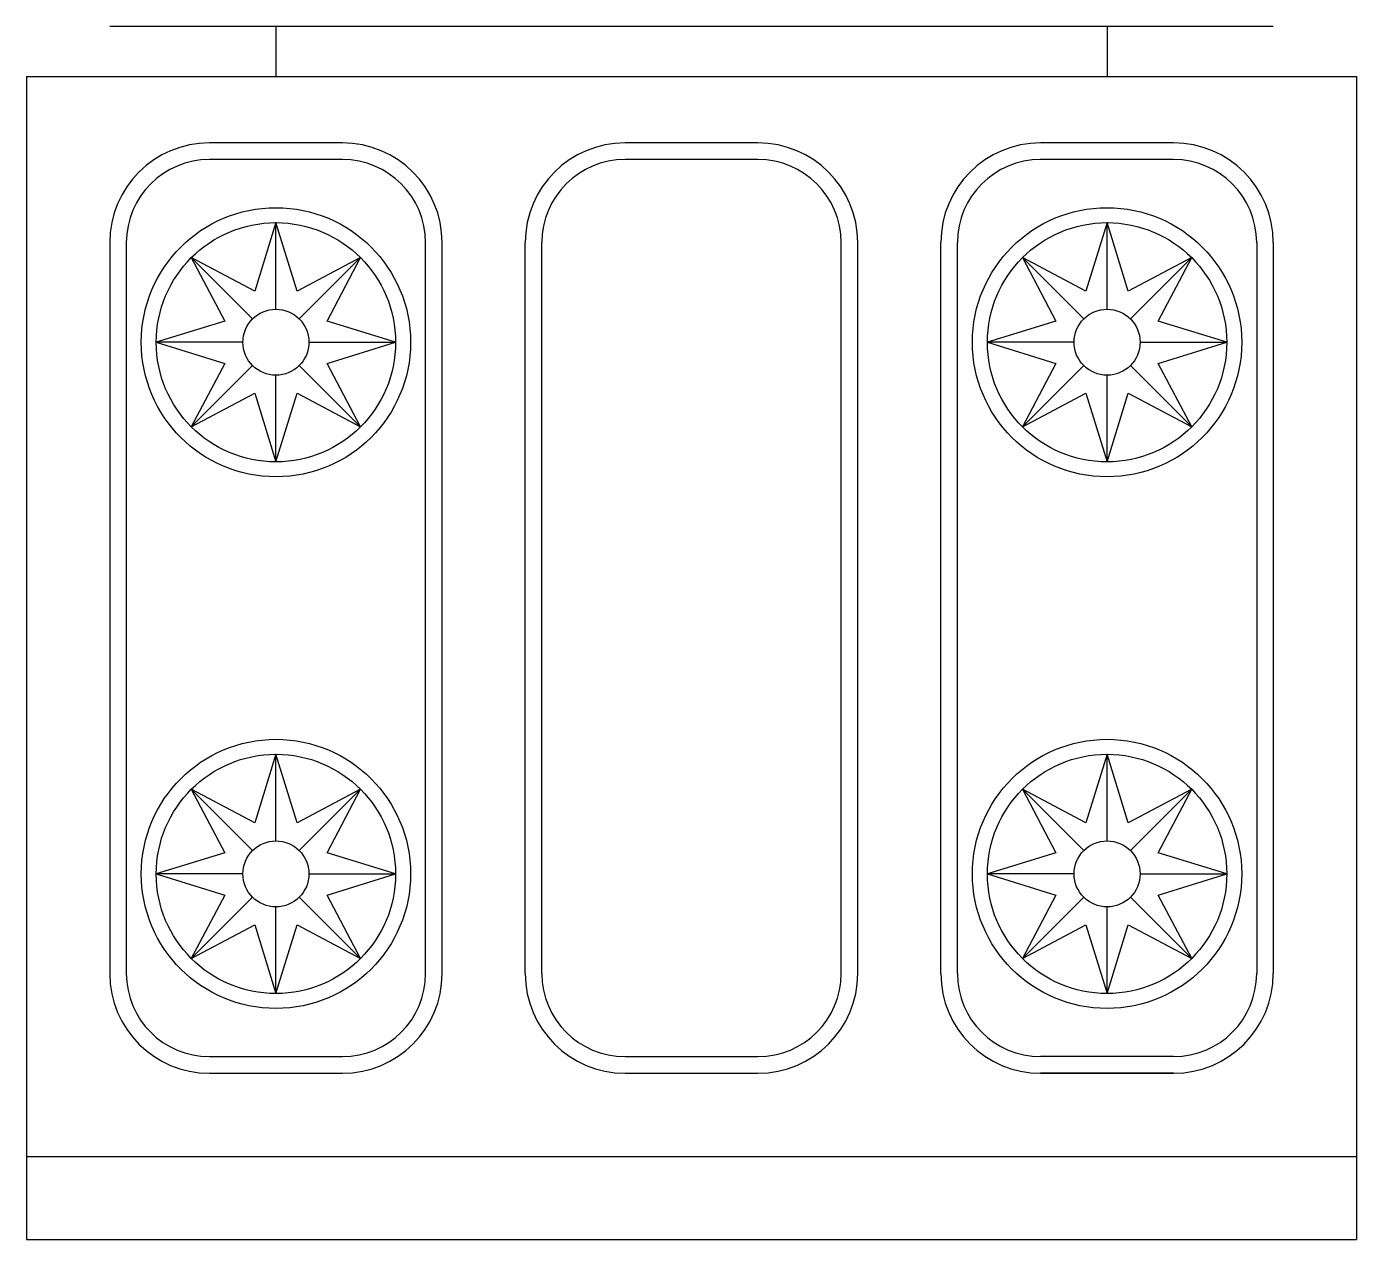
# Model space of a CAD drawing. Header units: inches. Extents: x 106965.832 to 106966.632, y 97415.62 to 97416.35.
import ezdxf

# ---------------------------------------------------------------- set-up
doc = ezdxf.new("R2010")
doc.units = ezdxf.units.IN
doc.header["$MEASUREMENT"] = 0
doc.layers.add('freecads.com', color=7, linetype='Continuous')

msp = doc.modelspace()

# ---------------------------------------------------------------- linework, layer by layer
at = {"layer": 'freecads.com'}
for p, q in [((106966.58199, 97416.35026), (106965.88199, 97416.35026)), ((106966.58199, 97416.35026), (106965.88199, 97416.35026)), ((106965.98199, 97416.35026), (106965.98199, 97416.32026)), ((106966.48199, 97416.35026), (106966.48199, 97416.32026)), ((106965.83199, 97416.32026), (106965.83199, 97415.62026)), ((106965.83199, 97416.32026), (106966.63199, 97416.32026)), ((106966.63199, 97416.32026), (106966.63199, 97415.62026)), ((106966.02199, 97416.28026), (106965.94199, 97416.28026)), ((106966.27199, 97416.28026), (106966.19199, 97416.28026)), ((106966.52199, 97416.28026), (106966.44199, 97416.28026)), ((106966.02199, 97416.27026), (106965.94199, 97416.27026)), ((106966.27199, 97416.27026), (106966.19199, 97416.27026)), ((106966.52199, 97416.27026), (106966.44199, 97416.27026)), ((106965.98199, 97416.23226), (106965.96926, 97416.19099)), ((106965.99472, 97416.19099), (106965.98199, 97416.23226)), ((106966.48199, 97416.23226), (106966.46926, 97416.19099)), ((106966.49472, 97416.19099), (106966.48199, 97416.23226)), ((106965.88199, 97416.22026), (106965.88199, 97415.78026)), ((106965.89199, 97416.22026), (106965.89199, 97415.78026)), ((106966.07199, 97415.78026), (106966.07199, 97416.22026)), ((106966.08199, 97415.78026), (106966.08199, 97416.22026)), ((106966.13199, 97415.78026), (106966.13199, 97416.22026)), ((106966.14199, 97415.78026), (106966.14199, 97416.22026)), ((106966.32199, 97415.78026), (106966.32199, 97416.22026)), ((106966.33199, 97415.78026), (106966.33199, 97416.22026)), ((106966.38199, 97415.78026), (106966.38199, 97416.22026)), ((106966.39199, 97415.78026), (106966.39199, 97416.22026)), ((106966.57199, 97416.22026), (106966.57199, 97415.78026)), ((106966.58199, 97416.22026), (106966.58199, 97415.78026)), ((106965.93108, 97416.21117), (106965.95126, 97416.17299)), ((106965.96926, 97416.19099), (106965.93108, 97416.21117)), ((106966.0329, 97416.21117), (106965.99472, 97416.19099)), ((106966.01272, 97416.17299), (106966.0329, 97416.21117)), ((106966.43108, 97416.21117), (106966.45126, 97416.17299)), ((106966.46926, 97416.19099), (106966.43108, 97416.21117)), ((106966.5329, 97416.21117), (106966.49472, 97416.19099)), ((106966.51272, 97416.17299), (106966.5329, 97416.21117)), ((106965.95126, 97416.17299), (106965.90999, 97416.16026)), ((106966.05399, 97416.16026), (106966.01272, 97416.17299)), ((106966.45126, 97416.17299), (106966.40999, 97416.16026)), ((106966.55399, 97416.16026), (106966.51272, 97416.17299)), ((106965.90999, 97416.16026), (106965.95126, 97416.14753)), ((106966.01272, 97416.14753), (106966.05399, 97416.16026)), ((106966.40999, 97416.16026), (106966.45126, 97416.14753)), ((106966.51272, 97416.14753), (106966.55399, 97416.16026)), ((106965.95126, 97416.14753), (106965.93108, 97416.10935)), ((106966.0329, 97416.10935), (106966.01272, 97416.14753)), ((106966.45126, 97416.14753), (106966.43108, 97416.10935)), ((106966.5329, 97416.10935), (106966.51272, 97416.14753)), ((106965.93108, 97416.10935), (106965.96926, 97416.12953)), ((106965.96926, 97416.12953), (106965.98199, 97416.08826)), ((106965.98199, 97416.08826), (106965.99472, 97416.12953)), ((106965.99472, 97416.12953), (106966.0329, 97416.10935)), ((106966.43108, 97416.10935), (106966.46926, 97416.12953)), ((106966.46926, 97416.12953), (106966.48199, 97416.08826)), ((106966.48199, 97416.08826), (106966.49472, 97416.12953)), ((106966.49472, 97416.12953), (106966.5329, 97416.10935)), ((106965.88199, 97416.06026), (106965.88199, 97415.78026)), ((106965.88199, 97416.06026), (106965.88199, 97415.78026)), ((106965.98199, 97415.91226), (106965.96926, 97415.87099)), ((106965.99472, 97415.87099), (106965.98199, 97415.91226)), ((106966.48199, 97415.91226), (106966.46926, 97415.87099)), ((106966.49472, 97415.87099), (106966.48199, 97415.91226)), ((106965.93108, 97415.89117), (106965.95126, 97415.85299)), ((106965.96926, 97415.87099), (106965.93108, 97415.89117)), ((106966.0329, 97415.89117), (106965.99472, 97415.87099)), ((106966.01272, 97415.85299), (106966.0329, 97415.89117)), ((106966.43108, 97415.89117), (106966.45126, 97415.85299)), ((106966.46926, 97415.87099), (106966.43108, 97415.89117)), ((106966.5329, 97415.89117), (106966.49472, 97415.87099)), ((106966.51272, 97415.85299), (106966.5329, 97415.89117)), ((106965.95126, 97415.85299), (106965.90999, 97415.84026)), ((106966.05399, 97415.84026), (106966.01272, 97415.85299)), ((106966.45126, 97415.85299), (106966.40999, 97415.84026)), ((106966.55399, 97415.84026), (106966.51272, 97415.85299)), ((106965.90999, 97415.84026), (106965.95126, 97415.82753)), ((106966.01272, 97415.82753), (106966.05399, 97415.84026)), ((106966.40999, 97415.84026), (106966.45126, 97415.82753)), ((106966.51272, 97415.82753), (106966.55399, 97415.84026)), ((106965.95126, 97415.82753), (106965.93108, 97415.78935)), ((106966.0329, 97415.78935), (106966.01272, 97415.82753)), ((106966.45126, 97415.82753), (106966.43108, 97415.78935)), ((106966.5329, 97415.78935), (106966.51272, 97415.82753)), ((106965.93108, 97415.78935), (106965.96926, 97415.80953)), ((106965.96926, 97415.80953), (106965.98199, 97415.76826)), ((106965.98199, 97415.76826), (106965.99472, 97415.80953)), ((106965.99472, 97415.80953), (106966.0329, 97415.78935)), ((106966.43108, 97415.78935), (106966.46926, 97415.80953)), ((106966.46926, 97415.80953), (106966.48199, 97415.76826)), ((106966.48199, 97415.76826), (106966.49472, 97415.80953)), ((106966.49472, 97415.80953), (106966.5329, 97415.78935)), ((106965.94199, 97415.73026), (106966.02199, 97415.73026)), ((106966.19199, 97415.73026), (106966.27199, 97415.73026)), ((106966.52199, 97415.73026), (106966.44199, 97415.73026)), ((106965.94199, 97415.72026), (106966.02199, 97415.72026)), ((106965.94199, 97415.72026), (106966.02199, 97415.72026)), ((106966.19199, 97415.72026), (106966.27199, 97415.72026)), ((106966.44199, 97415.72026), (106966.52199, 97415.72026)), ((106966.52199, 97415.72026), (106966.44199, 97415.72026)), ((106965.83199, 97415.67026), (106966.63199, 97415.67026)), ((106965.83199, 97415.62026), (106966.63199, 97415.62026))]:
    msp.add_line(p, q, dxfattribs=at)
at = {"layer": 'freecads.com', "ltscale": 0.08}
for p, q in [((106965.98199, 97416.1801), (106965.98199, 97416.23226)), ((106966.48199, 97416.1801), (106966.48199, 97416.23226)), ((106965.93108, 97416.21117), (106965.96796, 97416.17429)), ((106965.99602, 97416.17429), (106966.0329, 97416.21117)), ((106966.43108, 97416.21117), (106966.46796, 97416.17429)), ((106966.49602, 97416.17429), (106966.5329, 97416.21117)), ((106965.96214, 97416.16026), (106965.90999, 97416.16026)), ((106966.00184, 97416.16026), (106966.05399, 97416.16026)), ((106966.46214, 97416.16026), (106966.40999, 97416.16026)), ((106966.50184, 97416.16026), (106966.55399, 97416.16026)), ((106965.93108, 97416.10935), (106965.96796, 97416.14622)), ((106965.99602, 97416.14622), (106966.0329, 97416.10935)), ((106966.43108, 97416.10935), (106966.46796, 97416.14622)), ((106966.49602, 97416.14622), (106966.5329, 97416.10935)), ((106965.98199, 97416.08826), (106965.98199, 97416.14041)), ((106966.48199, 97416.08826), (106966.48199, 97416.14041)), ((106965.98199, 97415.8601), (106965.98199, 97415.91226)), ((106966.48199, 97415.8601), (106966.48199, 97415.91226)), ((106965.93108, 97415.89117), (106965.96796, 97415.85429)), ((106965.99602, 97415.85429), (106966.0329, 97415.89117)), ((106966.43108, 97415.89117), (106966.46796, 97415.85429)), ((106966.49602, 97415.85429), (106966.5329, 97415.89117)), ((106965.96214, 97415.84026), (106965.90999, 97415.84026)), ((106966.00184, 97415.84026), (106966.05399, 97415.84026)), ((106966.46214, 97415.84026), (106966.40999, 97415.84026)), ((106966.50184, 97415.84026), (106966.55399, 97415.84026)), ((106965.93108, 97415.78935), (106965.96796, 97415.82622)), ((106965.99602, 97415.82622), (106966.0329, 97415.78935)), ((106966.43108, 97415.78935), (106966.46796, 97415.82622)), ((106966.49602, 97415.82622), (106966.5329, 97415.78935)), ((106965.98199, 97415.76826), (106965.98199, 97415.82041)), ((106966.48199, 97415.76826), (106966.48199, 97415.82041))]:
    msp.add_line(p, q, dxfattribs=at)
for centre, radius in [((106965.98199, 97416.16026), 0.081), ((106966.48199, 97416.16026), 0.081), ((106965.98199, 97416.16026), 0.072), ((106966.48199, 97416.16026), 0.072), ((106965.98199, 97415.84026), 0.081), ((106966.48199, 97415.84026), 0.081), ((106965.98199, 97415.84026), 0.072), ((106966.48199, 97415.84026), 0.072)]:
    msp.add_circle(centre, radius, dxfattribs=at)
at = {"layer": 'freecads.com'}
for centre in [(106965.98199, 97416.16026), (106966.48199, 97416.16026), (106965.98199, 97415.84026), (106966.48199, 97415.84026)]:
    msp.add_circle(centre, 0.01985, dxfattribs=at)
for centre, radius, start, end in [((106965.94199, 97416.22026), 0.06, 90, 180), ((106966.02199, 97416.22026), 0.06, 0, 90), ((106966.19199, 97416.22026), 0.06, 90, 180), ((106966.27199, 97416.22026), 0.06, 0, 90), ((106966.44199, 97416.22026), 0.06, 90, 180), ((106966.52199, 97416.22026), 0.06, 0, 90), ((106965.94199, 97416.22026), 0.05, 90, 180), ((106966.02199, 97416.22026), 0.05, 0, 90), ((106966.19199, 97416.22026), 0.05, 90, 180), ((106966.27199, 97416.22026), 0.05, 0, 90), ((106966.44199, 97416.22026), 0.05, 90, 180), ((106966.52199, 97416.22026), 0.05, 0, 90), ((106965.94199, 97415.78026), 0.06, 180, 270), ((106965.94199, 97415.78026), 0.05, 180, 270), ((106966.02199, 97415.78026), 0.06, 270, 0), ((106966.02199, 97415.78026), 0.05, 270, 0), ((106966.19199, 97415.78026), 0.06, 180, 270), ((106966.19199, 97415.78026), 0.05, 180, 270), ((106966.27199, 97415.78026), 0.06, 270, 0), ((106966.27199, 97415.78026), 0.05, 270, 0), ((106966.44199, 97415.78026), 0.06, 180, 270), ((106966.44199, 97415.78026), 0.05, 180, 270), ((106966.52199, 97415.78026), 0.06, 270, 0), ((106966.52199, 97415.78026), 0.05, 270, 0)]:
    msp.add_arc(centre, radius, start, end, dxfattribs=at)

doc.saveas('drawing.dxf')
